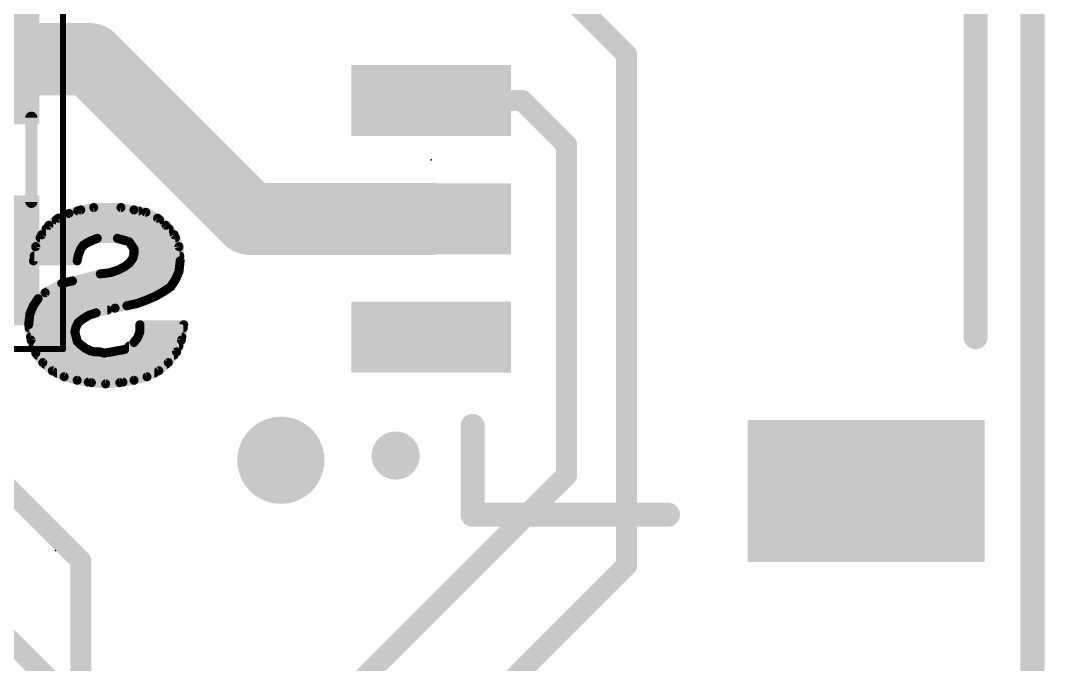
# Model space of a CAD drawing. Extents: x -37 to 70, y -13 to 33.
# Drawn here: x 16.85 to 25.5, y 8.43 to 13.88 of the extents above; entities that cross this region are included whole.
import ezdxf

# ---------------------------------------------------------------- set-up
doc = ezdxf.new("R2010")
doc.units = 0
for name, color, linetype in [('1', 12, 'CONTINUOUS'), ('16', 132, 'CONTINUOUS'), ('18', 110, 'CONTINUOUS'), ('20', 53, 'CONTINUOUS'), ('21', 41, 'CONTINUOUS'), ('22', 40, 'CONTINUOUS'), ('23', 53, 'CONTINUOUS'), ('24', 53, 'CONTINUOUS'), ('39', 12, 'CONTINUOUS'), ('51', 53, 'CONTINUOUS')]:
    doc.layers.add(name, color=color, linetype=linetype)

# ---------------------------------------------------------------- blocks, each defined once
blk = doc.blocks.new('RECT')
blk.add_solid([(-0.5, -0.5), (0.5, -0.5), (-0.5, 0.5), (0.5, 0.5)])
blk = doc.blocks.new('ROUNDV')
at = {"const_width": 0.5}
blk.add_lwpolyline([(0, -0.25, 1), (0, 0.25, 1), (0, -0.25)], format="xyb", dxfattribs=at)

msp = doc.modelspace()

# ---------------------------------------------------------------- linework, layer by layer
at = {"layer": '1'}
for points, const_width in [([(25.4, 25.4), (25.4, 0)], 0.2032), ([(21.36, 14.2), (21.971, 13.589)], 0.1778), ([(16.51, 13.55), (17.438, 13.55)], 0.6096), ([(18.788, 12.2), (17.438, 13.55)], 0.6096), ([(21.971, 13.589), (21.971, 9.271)], 0.1778), ([(20.32, 13.2), (21.09, 13.2)], 0.1778), ([(21.09, 13.2), (21.463, 12.827)], 0.1778), ([(21.463, 12.827), (21.463, 10.033)], 0.1778), ([(20.32, 12.2), (18.788, 12.2)], 0.6096), ([(17.36, 9.31), (16.51, 10.16)], 0.1778), ([(21.463, 10.033), (19.05, 7.62)], 0.1778), ([(17.36, 7.62), (17.36, 9.31)], 0.1778), ([(21.971, 9.271), (19.05, 6.35)], 0.1778)]:
    msp.add_lwpolyline(points, dxfattribs=dict(at, const_width=const_width))
for points, const_width in [([(17.5458, 13.6578, 1), (17.3302, 13.4422)], 0.3048), ([(17.438, 13.3976, 1), (17.438, 13.7024)], 0.3048), ([(22.0155, 13.589, 1), (21.9265, 13.589)], 0.0889), ([(21.9396, 13.5576, 1), (22.0024, 13.6204)], 0.0889), ([(20.32, 13.2445, 1), (20.32, 13.1556)], 0.0889), ([(21.1214, 13.2314, 1), (21.0586, 13.1686)], 0.0889), ([(21.09, 13.1556, 1), (21.09, 13.2445)], 0.0889), ([(21.5075, 12.827, 1), (21.4185, 12.827)], 0.0889), ([(21.4316, 12.7956, 1), (21.4944, 12.8584)], 0.0889), ([(18.788, 12.3524, 1), (18.788, 12.0476)], 0.3048), ([(18.6802, 12.0922, 1), (18.8958, 12.3078)], 0.3048), ([(20.32, 12.0476, 1), (20.32, 12.3524)], 0.3048), ([(21.4185, 10.033, 1), (21.5075, 10.033)], 0.0889), ([(21.4944, 10.0016, 1), (21.4316, 10.0644)], 0.0889), ([(17.4045, 9.31, 1), (17.3155, 9.31)], 0.0889), ([(17.3286, 9.2786, 1), (17.3914, 9.3414)], 0.0889), ([(22.0024, 9.2396, 1), (21.9396, 9.3024)], 0.0889), ([(21.9265, 9.271, 1), (22.0155, 9.271)], 0.0889)]:
    msp.add_lwpolyline(points, format="xyb", dxfattribs=dict(at, const_width=const_width))
at = {"layer": '16'}
for points, const_width in [([(25.4, 0), (25.4, 25.4)], 0.2032), ([(14.859, 10.541), (19.05, 6.35)], 0.1778)]:
    msp.add_lwpolyline(points, dxfattribs=dict(at, const_width=const_width))
at = {"layer": '20', "const_width": 0.2032}
msp.add_lwpolyline([(25.4, 0), (25.4, 25.4)], dxfattribs=at)
at = {"layer": '21', "const_width": 0.2032}
for points in [[(24.92, 11.2), (24.92, 14.2)], [(20.67, 9.7), (20.67, 10.45)], [(22.32, 9.7), (20.67, 9.7)]]:
    msp.add_lwpolyline(points, dxfattribs=at)
at = {"layer": '21'}
for points, const_width in [([(24.8692, 11.2, 1), (24.9708, 11.2)], 0.1016), ([(20.7208, 10.45, 1), (20.6192, 10.45)], 0.1016), ([(20.02, 10.0984, 1), (20.02, 10.3016, 1), (20.02, 10.0984)], 0.2032), ([(20.67, 9.7508, 1), (20.67, 9.6492)], 0.1016), ([(22.32, 9.6492, 1), (22.32, 9.7508)], 0.1016), ([(20.6192, 9.7, 1), (20.7208, 9.7)], 0.1016)]:
    msp.add_lwpolyline(points, format="xyb", dxfattribs=dict(at, const_width=const_width))
at = {"layer": '22', "const_width": 0.0762}
for points in [[(17.359, 12.276), (17.259, 12.246)], [(17.333, 12.2682), (17.848, 12.2682)], [(17.469, 12.296), (17.359, 12.276)], [(17.699, 12.296), (17.469, 12.296)], [(17.809, 12.276), (17.699, 12.296)], [(17.909, 12.256), (17.809, 12.276)], [(18.009, 12.206), (17.909, 12.256)], [(17.169, 12.206), (17.089, 12.146)], [(17.1503, 12.192), (18.0253, 12.192)], [(17.259, 12.246), (17.169, 12.206)], [(18.079, 12.146), (18.009, 12.206)], [(17.089, 12.146), (17.029, 12.066)], [(17.0663, 12.1158), (18.1054, 12.1158)], [(18.149, 12.066), (18.079, 12.146)], [(17.029, 12.066), (16.979, 11.966)], [(17.0158, 12.0396), (18.1596, 12.0396)], [(17.379, 11.976), (17.409, 11.996)], [(17.409, 11.996), (17.449, 12.016)], [(17.449, 12.016), (17.499, 12.036)], [(17.499, 12.036), (17.669, 12.036)], [(17.669, 12.036), (17.699, 12.026)], [(17.699, 12.026), (17.739, 12.016)], [(17.739, 12.016), (17.769, 12.006)], [(17.769, 12.006), (17.809, 11.946)], [(18.189, 11.966), (18.149, 12.066)], [(16.979, 11.966), (16.959, 11.846)], [(16.9786, 11.9634), (17.3706, 11.9634)], [(17.339, 11.896), (17.359, 11.946)], [(17.359, 11.946), (17.379, 11.976)], [(17.7974, 11.9634), (18.1892, 11.9634)], [(17.809, 11.906), (17.799, 11.866)], [(17.809, 11.946), (17.809, 11.906)], [(18.199, 11.846), (18.189, 11.966)], [(16.959, 11.846), (17.329, 11.846)], [(16.9659, 11.8872), (17.3372, 11.8872)], [(17.329, 11.846), (17.339, 11.896)], [(17.769, 11.826), (17.729, 11.796)], [(17.799, 11.866), (17.769, 11.826)], [(17.8043, 11.8872), (18.1956, 11.8872)], [(18.189, 11.756), (18.199, 11.846)], [(17.529, 11.736), (17.289, 11.676)], [(17.5242, 11.7348), (18.1799, 11.7348)], [(17.609, 11.746), (17.529, 11.736)], [(17.669, 11.766), (17.609, 11.746)], [(17.729, 11.796), (17.669, 11.766)], [(17.749, 11.811), (18.1951, 11.811)], [(18.159, 11.686), (18.189, 11.756)], [(17.199, 11.656), (17.059, 11.576)], [(17.289, 11.676), (17.199, 11.656)], [(17.2107, 11.6586), (18.1407, 11.6586)], [(18.119, 11.626), (18.159, 11.686)], [(17.059, 11.576), (16.999, 11.526)], [(17.0702, 11.5824), (18.0527, 11.5824)], [(17.989, 11.546), (18.059, 11.586)], [(18.059, 11.586), (18.119, 11.626)], [(16.999, 11.526), (16.959, 11.466)], [(16.9858, 11.5062), (17.8929, 11.5062)], [(17.749, 11.466), (17.839, 11.486)], [(17.839, 11.486), (17.919, 11.516)], [(17.919, 11.516), (17.989, 11.546)], [(16.929, 11.396), (16.919, 11.306)], [(16.959, 11.466), (16.929, 11.396)], [(16.9436, 11.43), (17.585, 11.43)], [(17.379, 11.356), (17.429, 11.386)], [(17.429, 11.386), (17.489, 11.406)], [(17.489, 11.406), (17.649, 11.446)], [(17.649, 11.446), (17.749, 11.466)], [(16.919, 11.306), (16.939, 11.176)], [(16.9243, 11.3538), (17.3761, 11.3538)], [(17.319, 11.286), (17.339, 11.326)], [(17.339, 11.326), (17.379, 11.356)], [(17.859, 11.306), (17.859, 11.246)], [(18.229, 11.306), (17.859, 11.306)], [(18.209, 11.176), (18.229, 11.306)], [(16.9234, 11.2776), (17.3169, 11.2776)], [(17.309, 11.246), (17.319, 11.286)], [(17.329, 11.166), (17.309, 11.246)], [(17.859, 11.246), (17.839, 11.196)], [(17.859, 11.2776), (18.2246, 11.2776)], [(16.9351, 11.2014), (17.3202, 11.2014)], [(16.939, 11.176), (16.979, 11.066)], [(16.9575, 11.1252), (17.3734, 11.1252)], [(17.359, 11.136), (17.329, 11.166)], [(17.399, 11.106), (17.359, 11.136)], [(17.809, 11.156), (17.729, 11.096)], [(17.7679, 11.1252), (18.1887, 11.1252)], [(17.839, 11.196), (17.809, 11.156)], [(17.8412, 11.2014), (18.2129, 11.2014)], [(18.169, 11.076), (18.209, 11.176)], [(16.979, 11.066), (17.039, 10.986)], [(16.9917, 11.049), (18.148, 11.049)], [(17.439, 11.086), (17.399, 11.106)], [(17.479, 11.076), (17.439, 11.086)], [(17.519, 11.076), (17.479, 11.076)], [(17.559, 11.066), (17.519, 11.076)], [(17.619, 11.076), (17.559, 11.066)], [(17.669, 11.086), (17.619, 11.076)], [(17.729, 11.096), (17.669, 11.086)], [(18.099, 10.986), (18.169, 11.076)], [(17.039, 10.986), (17.119, 10.916)], [(17.0541, 10.9728), (18.0839, 10.9728)], [(18.019, 10.916), (18.099, 10.986)], [(17.119, 10.916), (17.219, 10.866)], [(17.1578, 10.8966), (17.9802, 10.8966)], [(17.219, 10.866), (17.329, 10.836)], [(17.809, 10.836), (17.919, 10.866)], [(17.919, 10.866), (18.019, 10.916)], [(17.329, 10.836), (17.449, 10.816)], [(17.4226, 10.8204), (17.7154, 10.8204)], [(17.449, 10.816), (17.569, 10.806)], [(17.569, 10.806), (17.689, 10.816)], [(17.689, 10.816), (17.809, 10.836)]]:
    msp.add_lwpolyline(points, dxfattribs=at)
at = {"layer": '22', "const_width": 0.0381}
for points in [[(17.333, 12.2873, 1), (17.333, 12.2492)], [(17.3556, 12.2947, 1), (17.3624, 12.2573)], [(17.3645, 12.2578, 1), (17.3535, 12.2942)], [(17.469, 12.3151, 1), (17.469, 12.277)], [(17.4724, 12.2773, 1), (17.4656, 12.3147)], [(17.7024, 12.3147, 1), (17.6956, 12.2773)], [(17.699, 12.277, 1), (17.699, 12.3151)], [(17.8127, 12.2947, 1), (17.8053, 12.2573)], [(17.8056, 12.2573, 1), (17.8124, 12.2947)], [(17.848, 12.2492, 1), (17.848, 12.2873)], [(17.9175, 12.273, 1), (17.9005, 12.239)], [(17.9053, 12.2373, 1), (17.9127, 12.2747)], [(17.1503, 12.2111, 1), (17.1503, 12.173)], [(17.1613, 12.2234, 1), (17.1767, 12.1886)], [(17.1804, 12.1908, 1), (17.1576, 12.2212)], [(17.2535, 12.2642, 1), (17.2645, 12.2278)], [(17.2667, 12.2286, 1), (17.2513, 12.2634)], [(18.0214, 12.2205, 1), (17.9966, 12.1915)], [(18.0005, 12.189, 1), (18.0175, 12.223)], [(18.0253, 12.173, 1), (18.0253, 12.2111)], [(17.0663, 12.1349, 1), (17.0663, 12.0968)], [(17.0776, 12.1612, 1), (17.1004, 12.1308)], [(17.1042, 12.1346, 1), (17.0738, 12.1574)], [(18.0933, 12.1585, 1), (18.0647, 12.1335)], [(18.0666, 12.1315, 1), (18.0914, 12.1605)], [(18.1054, 12.0968, 1), (18.1054, 12.1349)], [(17.0158, 12.0587, 1), (17.0158, 12.0206)], [(17.0138, 12.0774, 1), (17.0442, 12.0546)], [(17.046, 12.0575, 1), (17.012, 12.0745)], [(17.4005, 12.013, 1), (17.4175, 11.979)], [(17.4196, 11.9801, 1), (17.3984, 12.0119)], [(17.4419, 12.0337, 1), (17.4561, 11.9983)], [(17.4575, 11.999, 1), (17.4405, 12.033)], [(17.499, 12.0551, 1), (17.499, 12.017)], [(17.5061, 12.0183, 1), (17.4919, 12.0537)], [(17.675, 12.0541, 1), (17.663, 12.0179)], [(17.669, 12.017, 1), (17.669, 12.0551)], [(17.7036, 12.0445, 1), (17.6944, 12.0075)], [(17.693, 12.0079, 1), (17.705, 12.0441)], [(17.745, 12.0341, 1), (17.733, 11.9979)], [(17.7344, 11.9975, 1), (17.7436, 12.0345)], [(17.7849, 12.0166, 1), (17.7531, 11.9954)], [(17.763, 11.9879, 1), (17.775, 12.0241)], [(18.1667, 12.0731, 1), (18.1313, 12.0589)], [(18.1347, 12.0535, 1), (18.1633, 12.0785)], [(18.1596, 12.0206, 1), (18.1596, 12.0587)], [(16.9786, 11.9825, 1), (16.9786, 11.9444)], [(16.962, 11.9745, 1), (16.996, 11.9575)], [(16.9978, 11.9629, 1), (16.9602, 11.9691)], [(17.3431, 11.9566, 1), (17.3749, 11.9354)], [(17.3767, 11.9389, 1), (17.3413, 11.9531)], [(17.3684, 11.9919, 1), (17.3896, 11.9601)], [(17.3949, 11.9654, 1), (17.3631, 11.9866)], [(17.3706, 11.9444, 1), (17.3706, 11.9825)], [(17.7974, 11.9825, 1), (17.7974, 11.9444)], [(17.8281, 11.946, 1), (17.79, 11.946)], [(17.8275, 11.9014, 1), (17.7905, 11.9106)], [(17.7931, 11.9354, 1), (17.8249, 11.9566)], [(18.208, 11.9676, 1), (18.17, 11.9644)], [(18.1713, 11.9589, 1), (18.2067, 11.9731)], [(18.1892, 11.9444, 1), (18.1892, 11.9825)], [(16.959, 11.8651, 1), (16.959, 11.827)], [(16.9402, 11.8491, 1), (16.9778, 11.8429)], [(16.9659, 11.9063, 1), (16.9659, 11.8681)], [(17.3103, 11.8497, 1), (17.3477, 11.8423)], [(17.3213, 11.9031, 1), (17.3567, 11.8889)], [(17.3577, 11.8923, 1), (17.3203, 11.8997)], [(17.329, 11.827, 1), (17.329, 11.8651)], [(17.3372, 11.8681, 1), (17.3372, 11.9063)], [(17.7538, 11.8374, 1), (17.7842, 11.8146)], [(17.7804, 11.8108, 1), (17.7576, 11.8412)], [(17.7805, 11.8706, 1), (17.8175, 11.8614)], [(17.8142, 11.8546, 1), (17.7838, 11.8774)], [(17.8043, 11.9063, 1), (17.8043, 11.8681)], [(17.79, 11.906, 1), (17.8281, 11.906)], [(18.18, 11.8444, 1), (18.218, 11.8476)], [(18.2179, 11.8439, 1), (18.1801, 11.8481)], [(18.1956, 11.8681, 1), (18.1956, 11.9063)], [(17.5242, 11.7538, 1), (17.5242, 11.7157)], [(17.5266, 11.7549, 1), (17.5314, 11.7171)], [(17.5336, 11.7175, 1), (17.5244, 11.7545)], [(17.603, 11.7641, 1), (17.615, 11.7279)], [(17.6114, 11.7271, 1), (17.6066, 11.7649)], [(17.6605, 11.783, 1), (17.6775, 11.749)], [(17.675, 11.7479, 1), (17.663, 11.7841)], [(17.7176, 11.8112, 1), (17.7404, 11.7808)], [(17.7375, 11.779, 1), (17.7205, 11.813)], [(17.749, 11.83, 1), (17.749, 11.7919)], [(18.1701, 11.7581, 1), (18.2079, 11.7539)], [(18.2065, 11.7485, 1), (18.1715, 11.7635)], [(18.1799, 11.7157, 1), (18.1799, 11.7538)], [(18.1951, 11.7919, 1), (18.1951, 11.83)], [(17.1949, 11.6746, 1), (17.2031, 11.6374)], [(17.2085, 11.6395, 1), (17.1895, 11.6725)], [(17.2107, 11.6776, 1), (17.2107, 11.6395)], [(17.2844, 11.6945, 1), (17.2936, 11.6575)], [(17.2931, 11.6574, 1), (17.2849, 11.6946)], [(18.1415, 11.6935, 1), (18.1765, 11.6785)], [(18.1407, 11.6395, 1), (18.1407, 11.6776)], [(18.1749, 11.6754, 1), (18.1431, 11.6966)], [(17.0495, 11.5925, 1), (17.0685, 11.5595)], [(17.0712, 11.5614, 1), (17.0468, 11.5906)], [(17.0702, 11.6014, 1), (17.0702, 11.5633)], [(18.0484, 11.6019, 1), (18.0696, 11.5701)], [(18.0685, 11.5695, 1), (18.0495, 11.6025)], [(18.0527, 11.5633, 1), (18.0527, 11.6014)], [(18.1031, 11.6366, 1), (18.1349, 11.6154)], [(18.1296, 11.6101, 1), (18.1084, 11.6419)], [(16.9858, 11.5252, 1), (16.9858, 11.4871)], [(16.9868, 11.5406, 1), (17.0112, 11.5114)], [(17.0149, 11.5154, 1), (16.9831, 11.5366)], [(17.8323, 11.5038, 1), (17.8457, 11.4682)], [(17.8431, 11.4674, 1), (17.8349, 11.5046)], [(17.8929, 11.4871, 1), (17.8929, 11.5252)], [(17.9115, 11.5335, 1), (17.9265, 11.4985)], [(17.9257, 11.4982, 1), (17.9123, 11.5338)], [(17.9795, 11.5625, 1), (17.9985, 11.5295)], [(17.9965, 11.5285, 1), (17.9815, 11.5635)], [(16.9115, 11.4035, 1), (16.9465, 11.3885)], [(16.9479, 11.3939, 1), (16.9101, 11.3981)], [(16.9436, 11.449, 1), (16.9436, 11.4109)], [(16.9431, 11.4766, 1), (16.9749, 11.4554)], [(16.9765, 11.4585, 1), (16.9415, 11.4735)], [(17.423, 11.4041, 1), (17.435, 11.3679)], [(17.4388, 11.3697, 1), (17.4192, 11.4023)], [(17.4844, 11.4245, 1), (17.4936, 11.3875)], [(17.495, 11.3879, 1), (17.483, 11.4241)], [(17.585, 11.4109, 1), (17.585, 11.449)], [(17.6453, 11.4647, 1), (17.6527, 11.4273)], [(17.6536, 11.4275, 1), (17.6444, 11.4645)], [(17.7449, 11.4846, 1), (17.7531, 11.4474)], [(17.7527, 11.4473, 1), (17.7453, 11.4847)], [(16.9378, 11.3089, 1), (16.9002, 11.3031)], [(16.9243, 11.3728, 1), (16.9243, 11.3347)], [(17.3276, 11.3412, 1), (17.3504, 11.3108)], [(17.356, 11.3175, 1), (17.322, 11.3345)], [(17.3692, 11.3723, 1), (17.3888, 11.3397)], [(17.3904, 11.3408, 1), (17.3676, 11.3712)], [(17.3761, 11.3347, 1), (17.3761, 11.3728)], [(17.859, 11.3251, 1), (17.859, 11.287)], [(17.8781, 11.306, 1), (17.84, 11.306)], [(18.2478, 11.3031, 1), (18.2102, 11.3089)], [(18.229, 11.287, 1), (18.229, 11.3251)], [(16.9001, 11.3081, 1), (16.9379, 11.3039)], [(16.9234, 11.2967, 1), (16.9234, 11.2586)], [(17.3275, 11.2506, 1), (17.2905, 11.2414)], [(17.2905, 11.2506, 1), (17.3275, 11.2414)], [(17.302, 11.2945, 1), (17.336, 11.2775)], [(17.3375, 11.2814, 1), (17.3005, 11.2906)], [(17.3169, 11.2586, 1), (17.3169, 11.2967)], [(17.859, 11.2967, 1), (17.859, 11.2586)], [(17.84, 11.246, 1), (17.8781, 11.246)], [(17.8767, 11.2389, 1), (17.8413, 11.2531)], [(18.2246, 11.2586, 1), (18.2246, 11.2967)], [(16.9351, 11.2205, 1), (16.9351, 11.1824)], [(16.9569, 11.1825, 1), (16.9211, 11.1695)], [(16.9202, 11.1731, 1), (16.9578, 11.1789)], [(16.9575, 11.1443, 1), (16.9575, 11.1062)], [(17.3425, 11.1795, 1), (17.3155, 11.1525)], [(17.3105, 11.1614, 1), (17.3475, 11.1706)], [(17.3202, 11.1824, 1), (17.3202, 11.2205)], [(17.3704, 11.1512, 1), (17.3476, 11.1208)], [(17.3455, 11.1225, 1), (17.3725, 11.1495)], [(17.3734, 11.1062, 1), (17.3734, 11.1443)], [(17.7679, 11.1443, 1), (17.7679, 11.1062)], [(17.7938, 11.1674, 1), (17.8242, 11.1446)], [(17.8204, 11.1408, 1), (17.7976, 11.1712)], [(17.8213, 11.2031, 1), (17.8567, 11.1889)], [(17.8412, 11.2205, 1), (17.8412, 11.1824)], [(17.8542, 11.1846, 1), (17.8238, 11.2074)], [(18.1887, 11.1062, 1), (18.1887, 11.1443)], [(18.1902, 11.1789, 1), (18.2278, 11.1731)], [(18.2267, 11.1689, 1), (18.1913, 11.1831)], [(18.2129, 11.1824, 1), (18.2129, 11.2205)], [(16.9942, 11.0774, 1), (16.9638, 11.0546)], [(16.9611, 11.0595, 1), (16.9969, 11.0725)], [(16.9917, 11.0681, 1), (16.9917, 11.03)], [(17.4075, 11.123, 1), (17.3905, 11.089)], [(17.3876, 11.0908, 1), (17.4104, 11.1212)], [(17.4436, 11.1045, 1), (17.4344, 11.0675)], [(17.4305, 11.069, 1), (17.4475, 11.103)], [(17.479, 11.0951, 1), (17.479, 11.057)], [(17.4744, 11.0575, 1), (17.4836, 11.0945)], [(17.5236, 11.0945, 1), (17.5144, 11.0575)], [(17.519, 11.057, 1), (17.519, 11.0951)], [(17.5559, 11.0848, 1), (17.5621, 11.0472)], [(17.5544, 11.0475, 1), (17.5636, 11.0845)], [(17.6153, 11.0947, 1), (17.6227, 11.0573)], [(17.6221, 11.0572, 1), (17.6159, 11.0948)], [(17.6659, 11.1048, 1), (17.6721, 11.0672)], [(17.6727, 11.0673, 1), (17.6653, 11.1047)], [(17.7176, 11.1112, 1), (17.7404, 11.0808)], [(17.7321, 11.0772, 1), (17.7259, 11.1148)], [(18.148, 11.03, 1), (18.148, 11.0681)], [(18.1513, 11.0831, 1), (18.1867, 11.0689)], [(18.184, 11.0643, 1), (18.154, 11.0877)], [(17.0515, 11.0003, 1), (17.0265, 10.9717)], [(17.0238, 10.9746, 1), (17.0542, 10.9974)], [(17.0541, 10.9919, 1), (17.0541, 10.9538)], [(18.084, 10.9977, 1), (18.114, 10.9743)], [(18.0839, 10.9538, 1), (18.0839, 10.9919)], [(18.1115, 10.9717, 1), (18.0865, 11.0003)], [(17.1275, 10.933, 1), (17.1105, 10.899)], [(17.1065, 10.9017, 1), (17.1315, 10.9303)], [(17.1578, 10.9157, 1), (17.1578, 10.8776)], [(17.224, 10.8844, 1), (17.214, 10.8476)], [(17.2105, 10.849, 1), (17.2275, 10.883)], [(17.9105, 10.883, 1), (17.9275, 10.849)], [(17.924, 10.8476, 1), (17.914, 10.8844)], [(17.9802, 10.8776, 1), (17.9802, 10.9157)], [(18.0065, 10.9303, 1), (18.0315, 10.9017)], [(18.0275, 10.899, 1), (18.0105, 10.933)], [(17.3321, 10.8548, 1), (17.3259, 10.8172)], [(17.324, 10.8176, 1), (17.334, 10.8544)], [(17.4226, 10.8395, 1), (17.4226, 10.8014)], [(17.4506, 10.835, 1), (17.4474, 10.797)], [(17.4459, 10.7972, 1), (17.4521, 10.8348)], [(17.5674, 10.825, 1), (17.5706, 10.787)], [(17.5674, 10.787, 1), (17.5706, 10.825)], [(17.6859, 10.8348, 1), (17.6921, 10.7972)], [(17.6906, 10.797, 1), (17.6874, 10.835)], [(17.7154, 10.8014, 1), (17.7154, 10.8395)], [(17.804, 10.8544, 1), (17.814, 10.8176)], [(17.8121, 10.8172, 1), (17.8059, 10.8548)]]:
    msp.add_lwpolyline(points, format="xyb", dxfattribs=at)
at = {"layer": '23'}
msp.add_point((20.32, 12.7), dxfattribs=at)
at = {"layer": '24'}
msp.add_point((17.145, 9.398), dxfattribs=at)
at = {"layer": '39', "const_width": 0.0508}
for points in [[(17.21, 14.3), (17.21, 11.1)], [(17.21, 11.1), (15.81, 11.1)]]:
    msp.add_lwpolyline(points, dxfattribs=at)
at = {"layer": '39', "const_width": 0.0254}
for points in [[(17.1973, 11.1, 1), (17.2227, 11.1)], [(17.21, 11.0873, 1), (17.21, 11.1127)]]:
    msp.add_lwpolyline(points, format="xyb", dxfattribs=at)
at = {"layer": '51', "const_width": 0.1016}
msp.add_lwpolyline([(16.942, 13.056), (16.942, 12.344)], dxfattribs=at)
at = {"layer": '51', "const_width": 0.0508}
for points in [[(16.9674, 13.056, 1), (16.9166, 13.056)], [(16.9166, 12.344, 1), (16.9674, 12.344)]]:
    msp.add_lwpolyline(points, format="xyb", dxfattribs=at)

# ---------------------------------------------------------------- block references
at = {"layer": '1', "xscale": 1.1, "rotation": 270}
for p in [(16.51, 13.55), (16.51, 11.85)]:
    msp.add_blockref('RECT', p, dxfattribs=at)
at = {"layer": '1', "rotation": 90}
for p, xscale, yscale in [((20.32, 13.2), 0.6, 1.35), ((20.32, 12.2), 0.6, 1.35), ((20.32, 11.2), 0.6, 1.35), ((23.995, 9.9), 1.2, 2)]:
    msp.add_blockref('RECT', p, dxfattribs=dict(at, xscale=xscale, yscale=yscale))
at = {"layer": '18', "xscale": 0.7366, "yscale": 0.7366}
msp.add_blockref('ROUNDV', (19.05, 10.16), dxfattribs=at)
msp.add_blockref('ROUNDV', (19.05, 10.16), dxfattribs=at)
at = {"layer": '51', "xscale": 0.5001, "yscale": 0.95, "rotation": 270}
for p in [(16.5151, 13.2881), (16.5151, 12.1197)]:
    msp.add_blockref('RECT', p, dxfattribs=at)

doc.saveas('drawing.dxf')
